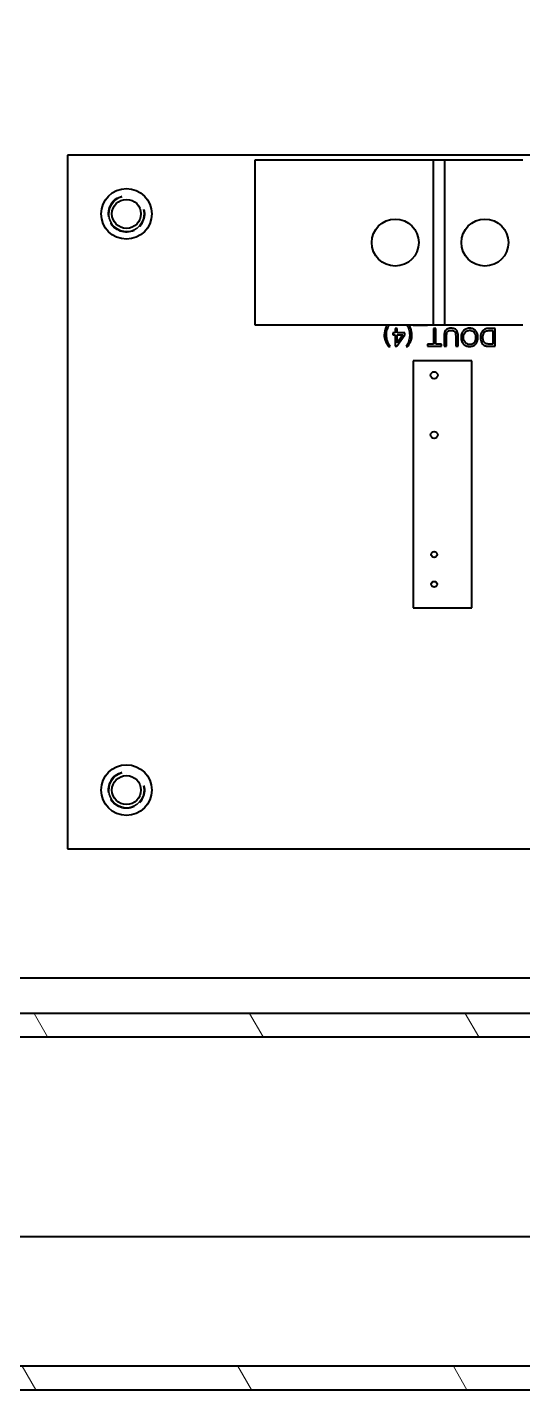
# Model space of a CAD drawing. Header units: millimetres. Extents: x 0 to 5945, y 0 to 4205.
# Drawn here: x 1683.8 to 1725.9, y 257.4 to 373.2 of the extents above; entities that cross this region are included whole.
import ezdxf

# ---------------------------------------------------------------- set-up
doc = ezdxf.new("R2010")
doc.units = ezdxf.units.MM
doc.header["$LTSCALE"] = 5
doc.linetypes.add('DASHED', pattern=[0.2067, 0.1654, -0.0413])
for name, color, linetype, lineweight in [('가려진 것(ISO)', 2, 'DASHED', 18), ('가시적인 것(ISO)', 3, 'Continuous', 40), ('가시적인 좁은 것(ISO)', 3, 'Continuous', 35), ('해치(ISO)', 7, 'Continuous', 18)]:
    doc.layers.add(name, color=color, linetype=linetype, lineweight=lineweight)

msp = doc.modelspace()

# ---------------------------------------------------------------- hatches: boundary and pattern name
at = {"layer": '해치(ISO)'}
h = msp.add_hatch(dxfattribs=at)
h.set_pattern_fill('ANSI31', color=256, scale=127, angle=75.00018, style=0)
h.set_pattern_definition([(120.0002, (0, 0), (-13.74813, -7.93754), [])])
h.paths.add_polyline_path([(1602.237, 257.352), (2132.237, 257.352), (2132.237, 827.352), (1602.237, 827.352), (1602.237, 767.352), (1602.237, 762.575), (1602.237, 762.103), (1602.237, 757.6), (1602.237, 757.128), (1602.237, 717.575), (1602.237, 717.103), (1602.237, 712.6), (1602.237, 712.128), (1602.237, 707.352), (1602.237, 377.352), (1602.237, 372.575), (1602.237, 372.103), (1602.237, 367.6), (1602.237, 367.128), (1602.237, 327.575), (1602.237, 327.103), (1602.237, 322.6), (1602.237, 322.128), (1602.237, 317.352)])
h.paths.add_polyline_path([(1604.237, 259.352), (1604.237, 825.352), (2130.237, 825.352), (2130.237, 259.352)], flags=0)
edge = h.paths.add_edge_path()
edge.add_ellipse((1657.237, 307.352), major_axis=(-4, 0), ratio=1, start_angle=0, end_angle=360)
h.paths.add_polyline_path([(2102.237, 287.352), (2102.237, 797.352), (1632.237, 797.352), (1632.237, 287.352)])
h.paths.add_polyline_path([(1634.237, 289.352), (1634.237, 795.352), (2100.237, 795.352), (2100.237, 289.352)], flags=0)

# ---------------------------------------------------------------- linework, layer by layer
at = {"layer": '가려진 것(ISO)', "ltscale": 2.839803}
for centre in [(1692.237, 357.352), (1692.237, 308.352)]:
    msp.add_arc(centre, 1.582, 103.90743, 13.90743, dxfattribs=at)
at = {"layer": '가시적인 것(ISO)'}
for p, q in [((1687.237, 362.352), (1687.237, 303.352)), ((1857.237, 362.352), (1687.237, 362.352)), ((1718.307, 361.911), (1703.137, 361.911)), ((1703.137, 361.911), (1703.137, 347.912)), ((1718.307, 361.911), (1718.307, 347.912)), ((1719.307, 361.911), (1718.307, 361.911)), ((1719.307, 347.912), (1719.307, 361.911)), ((1725.927, 361.911), (1719.307, 361.911)), ((1703.137, 347.912), (1718.307, 347.912)), ((1716.609, 347.912), (1716.609, 347.885)), ((1716.609, 347.885), (1717.83, 347.885)), ((1717.83, 347.885), (1717.83, 347.912)), ((1718.307, 347.912), (1719.307, 347.912)), ((1719.307, 347.912), (1725.927, 347.912)), ((1715.075, 347.243), (1714.873, 347.243)), ((1714.873, 347.243), (1714.873, 347.073)), ((1714.873, 347.073), (1715.075, 347.073)), ((1715.259, 347.602), (1715.075, 347.602)), ((1715.075, 347.602), (1715.075, 347.243)), ((1715.075, 347.073), (1715.075, 346.102)), ((1715.226, 346.102), (1715.91, 347.073)), ((1715.259, 347.243), (1715.259, 347.602)), ((1715.91, 347.243), (1715.259, 347.243)), ((1715.259, 346.396), (1715.259, 347.073)), ((1715.259, 347.073), (1715.729, 347.073)), ((1715.729, 347.073), (1715.259, 346.396)), ((1715.91, 347.073), (1715.91, 347.243)), ((1718.536, 347.602), (1718.337, 347.602)), ((1718.337, 347.602), (1718.337, 346.279)), ((1718.536, 346.279), (1718.536, 347.602)), ((1719.248, 346.968), (1719.248, 346.102)), ((1719.447, 346.102), (1719.447, 346.967)), ((1720.229, 346.967), (1720.229, 346.102)), ((1720.428, 346.102), (1720.428, 346.968)), ((1723.575, 347.602), (1723.034, 347.602)), ((1723.056, 347.424), (1723.377, 347.424)), ((1723.377, 347.424), (1723.377, 346.279)), ((1723.575, 346.102), (1723.575, 347.602)), ((1714.513, 346.076), (1714.644, 346.076)), ((1715.075, 346.102), (1715.226, 346.102)), ((1716.011, 346.076), (1716.143, 346.076)), ((1718.337, 346.279), (1717.841, 346.279)), ((1717.841, 346.279), (1717.841, 346.102)), ((1717.841, 346.102), (1719.03, 346.102)), ((1719.03, 346.279), (1718.536, 346.279)), ((1719.03, 346.102), (1719.03, 346.279)), ((1719.248, 346.102), (1719.447, 346.102)), ((1720.229, 346.102), (1720.428, 346.102)), ((1723.059, 346.102), (1723.575, 346.102)), ((1723.377, 346.279), (1723.061, 346.279)), ((1721.594, 344.844), (1716.598, 344.844)), ((1716.598, 344.844), (1716.598, 323.853)), ((1721.594, 323.853), (1721.594, 344.844)), ((1716.598, 323.853), (1721.594, 323.853)), ((1687.237, 303.352), (1857.237, 303.352)), ((2093.237, 292.352), (1641.237, 292.352)), ((2100.237, 289.352), (1634.237, 289.352)), ((1632.237, 287.352), (2102.237, 287.352)), ((2079.237, 270.352), (1655.237, 270.352)), ((2130.237, 259.352), (1604.237, 259.352)), ((1602.237, 257.352), (2132.237, 257.352))]:
    msp.add_line(p, q, dxfattribs=at)
for centre, radius in [((1692.237, 357.352), 2.15), ((1692.237, 357.352), 1.23), ((1715.087, 354.912), 2), ((1722.707, 354.912), 2), ((1718.397, 343.632), 0.3), ((1718.397, 338.552), 0.3), ((1718.397, 328.392), 0.25), ((1718.397, 325.852), 0.25), ((1692.237, 308.352), 2.15), ((1692.237, 308.352), 1.23)]:
    msp.add_circle(centre, radius, dxfattribs=at)
for points, knots in [([(1714.419, 347.912), (1714.354, 347.811), (1714.3, 347.704), (1714.22, 347.509), (1714.149, 347.321), (1714.149, 347.058)], [-0.18320138, -0.18320138, -0.18320138, -0.18320138, -0.07877987, -0.07877987, 0, 0, 0, 0]), ([(1714.339, 347.06), (1714.339, 347.227), (1714.365, 347.391), (1714.454, 347.676), (1714.506, 347.797), (1714.568, 347.912)], [-0.104711415, -0.104711415, -0.104711415, -0.104711415, -0.054433223, -0.054433223, -0.015162015, -0.015162015, -0.015162015, -0.015162015]), ([(1716.087, 347.912), (1716.149, 347.797), (1716.202, 347.676), (1716.29, 347.391), (1716.317, 347.227), (1716.317, 347.06)], [-0.089563057, -0.089563057, -0.089563057, -0.089563057, -0.05028586, -0.05028586, 0, 0, 0, 0]), ([(1716.506, 347.058), (1716.506, 347.244), (1716.471, 347.422), (1716.377, 347.651), (1716.325, 347.773), (1716.236, 347.912)], [-0.23398503, -0.23398503, -0.23398503, -0.23398503, -0.07176238, -0.07176238, -0.01691997, -0.01691997, -0.01691997, -0.01691997]), ([(1719.835, 347.627), (1719.771, 347.627), (1719.706, 347.621), (1719.59, 347.595), (1719.539, 347.576), (1719.47, 347.535), (1719.412, 347.499), (1719.322, 347.387), (1719.299, 347.335), (1719.257, 347.189), (1719.248, 347.078), (1719.248, 346.968)], [-0.18273953, -0.18273953, -0.18273953, -0.18273953, -0.1243095, -0.1243095, -0.07427815, -0.07427815, -0.05146261, -0.05146261, -0.03295608, -0.03295608, 0, 0, 0, 0]), ([(1720.428, 346.968), (1720.428, 347.042), (1720.424, 347.12), (1720.403, 347.248), (1720.388, 347.307), (1720.341, 347.41), (1720.31, 347.453), (1720.24, 347.517), (1720.192, 347.555), (1720.027, 347.616), (1719.928, 347.627), (1719.835, 347.627)], [-0.16664281, -0.16664281, -0.16664281, -0.16664281, -0.12031697, -0.12031697, -0.08492024, -0.08492024, -0.05275257, -0.05275257, -0.02815804, -0.02815804, 0, 0, 0, 0]), ([(1721.403, 347.627), (1721.35, 347.627), (1721.297, 347.621), (1721.193, 347.6), (1721.144, 347.583), (1720.993, 347.516), (1720.93, 347.461), (1720.827, 347.357), (1720.782, 347.276), (1720.706, 347.092), (1720.686, 346.974), (1720.686, 346.854)], [-0.080528144, -0.080528144, -0.080528144, -0.080528144, -0.075447995, -0.075447995, -0.070426102, -0.070426102, -0.059696953, -0.059696953, -0.036044141, -0.036044141, 0, 0, 0, 0]), ([(1722.121, 346.871), (1722.121, 346.931), (1722.115, 346.991), (1722.09, 347.109), (1722.072, 347.166), (1722.02, 347.282), (1721.977, 347.358), (1721.842, 347.491), (1721.768, 347.539), (1721.598, 347.61), (1721.502, 347.627), (1721.403, 347.627)], [-0.14192818, -0.14192818, -0.14192818, -0.14192818, -0.11405002, -0.11405002, -0.08635519, -0.08635519, -0.05547227, -0.05547227, -0.02951929, -0.02951929, 0, 0, 0, 0]), ([(1714.149, 347.058), (1714.149, 346.978), (1714.155, 346.899), (1714.182, 346.742), (1714.202, 346.666), (1714.228, 346.592)], [-0.047648474, -0.047648474, -0.047648474, -0.047648474, -0.023651553, -0.023651553, 0, 0, 0, 0]), ([(1714.228, 346.592), (1714.26, 346.503), (1714.3, 346.417), (1714.395, 346.244), (1714.451, 346.158), (1714.513, 346.076)], [-0.05910636, -0.05910636, -0.05910636, -0.05910636, -0.030703919, -0.030703919, 0, 0, 0, 0]), ([(1714.382, 346.678), (1714.368, 346.741), (1714.357, 346.804), (1714.342, 346.932), (1714.339, 346.996), (1714.339, 347.06)], [-0.038553571, -0.038553571, -0.038553571, -0.038553571, -0.019211739, -0.019211739, 0, 0, 0, 0]), ([(1714.479, 346.383), (1714.459, 346.43), (1714.44, 346.478), (1714.408, 346.577), (1714.394, 346.627), (1714.382, 346.678)], [-0.031121183, -0.031121183, -0.031121183, -0.031121183, -0.015625736, -0.015625736, 0, 0, 0, 0]), ([(1716.143, 346.076), (1716.204, 346.158), (1716.261, 346.244), (1716.356, 346.417), (1716.396, 346.503), (1716.428, 346.592)], [-0.059111667, -0.059111667, -0.059111667, -0.059111667, -0.028404991, -0.028404991, 0, 0, 0, 0]), ([(1716.273, 346.675), (1716.261, 346.625), (1716.247, 346.574), (1716.214, 346.476), (1716.196, 346.428), (1716.175, 346.38)], [-0.031153651, -0.031153651, -0.031153651, -0.031153651, -0.015451435, -0.015451435, 0, 0, 0, 0]), ([(1716.317, 347.06), (1716.317, 346.995), (1716.313, 346.931), (1716.299, 346.803), (1716.288, 346.739), (1716.273, 346.675)], [-0.038780084, -0.038780084, -0.038780084, -0.038780084, -0.019454383, -0.019454383, 0, 0, 0, 0]), ([(1716.428, 346.592), (1716.454, 346.666), (1716.474, 346.742), (1716.5, 346.899), (1716.506, 346.978), (1716.506, 347.058)], [-0.047648366, -0.047648366, -0.047648366, -0.047648366, -0.023996867, -0.023996867, 0, 0, 0, 0]), ([(1719.447, 346.967), (1719.447, 347.029), (1719.45, 347.096), (1719.469, 347.202), (1719.481, 347.249), (1719.518, 347.323), (1719.536, 347.346), (1719.588, 347.391), (1719.622, 347.408), (1719.719, 347.441), (1719.788, 347.447), (1719.852, 347.447)], [-0.065805442, -0.065805442, -0.065805442, -0.065805442, -0.050622566, -0.050622566, -0.039512251, -0.039512251, -0.0306635, -0.0306635, -0.019156754, -0.019156754, 0, 0, 0, 0]), ([(1719.852, 347.447), (1719.893, 347.447), (1719.934, 347.443), (1720.019, 347.423), (1720.052, 347.407), (1720.106, 347.375), (1720.132, 347.352), (1720.183, 347.286), (1720.197, 347.247), (1720.224, 347.148), (1720.229, 347.054), (1720.229, 346.967)], [-0.055272304, -0.055272304, -0.055272304, -0.055272304, -0.050069664, -0.050069664, -0.044186315, -0.044186315, -0.036500059, -0.036500059, -0.026225021, -0.026225021, 0, 0, 0, 0]), ([(1720.686, 346.854), (1720.686, 346.789), (1720.692, 346.724), (1720.716, 346.6), (1720.734, 346.542), (1720.802, 346.383), (1720.856, 346.318), (1720.978, 346.195), (1721.065, 346.152), (1721.208, 346.092), (1721.304, 346.075), (1721.403, 346.075)], [-0.064805132, -0.064805132, -0.064805132, -0.064805132, -0.059813218, -0.059813218, -0.055125454, -0.055125454, -0.046553542, -0.046553542, -0.029657398, -0.029657398, 0, 0, 0, 0]), ([(1720.891, 346.852), (1720.891, 346.955), (1720.905, 347.061), (1720.974, 347.226), (1721.013, 347.278), (1721.099, 347.362), (1721.149, 347.396), (1721.268, 347.445), (1721.336, 347.456), (1721.404, 347.456)], [-0.08165834, -0.08165834, -0.08165834, -0.08165834, -0.056858224, -0.056858224, -0.038828354, -0.038828354, -0.020596198, -0.020596198, 0, 0, 0, 0]), ([(1721.402, 346.246), (1721.365, 346.246), (1721.329, 346.249), (1721.258, 346.264), (1721.224, 346.275), (1721.149, 346.309), (1721.096, 346.34), (1721.013, 346.426), (1720.973, 346.479), (1720.905, 346.652), (1720.891, 346.752), (1720.891, 346.852)], [-0.15161363, -0.15161363, -0.15161363, -0.15161363, -0.12207907, -0.12207907, -0.09353157, -0.09353157, -0.05586867, -0.05586867, -0.02982063, -0.02982063, 0, 0, 0, 0]), ([(1721.917, 346.873), (1721.917, 346.806), (1721.912, 346.737), (1721.89, 346.616), (1721.874, 346.561), (1721.829, 346.466), (1721.802, 346.426), (1721.72, 346.347), (1721.664, 346.309), (1721.54, 346.258), (1721.472, 346.246), (1721.402, 346.246)], [-0.092052934, -0.092052934, -0.092052934, -0.092052934, -0.071879861, -0.071879861, -0.055129058, -0.055129058, -0.040392514, -0.040392514, -0.020979978, -0.020979978, 0, 0, 0, 0]), ([(1721.403, 346.075), (1721.456, 346.075), (1721.508, 346.08), (1721.608, 346.099), (1721.655, 346.113), (1721.782, 346.167), (1721.853, 346.217), (1721.956, 346.322), (1722.015, 346.393), (1722.105, 346.621), (1722.121, 346.747), (1722.121, 346.871)], [-0.19143466, -0.19143466, -0.19143466, -0.19143466, -0.15889809, -0.15889809, -0.12834058, -0.12834058, -0.07348679, -0.07348679, -0.03714084, -0.03714084, 0, 0, 0, 0]), ([(1721.404, 347.456), (1721.44, 347.456), (1721.475, 347.453), (1721.543, 347.44), (1721.575, 347.431), (1721.665, 347.392), (1721.717, 347.355), (1721.795, 347.276), (1721.838, 347.223), (1721.904, 347.056), (1721.917, 346.964), (1721.917, 346.873)], [-0.13049479, -0.13049479, -0.13049479, -0.13049479, -0.1101568, -0.1101568, -0.09082187, -0.09082187, -0.05382285, -0.05382285, -0.02726036, -0.02726036, 0, 0, 0, 0]), ([(1723.034, 347.602), (1722.937, 347.602), (1722.811, 347.592), (1722.637, 347.52), (1722.587, 347.486), (1722.493, 347.392), (1722.446, 347.331), (1722.344, 347.08), (1722.335, 346.936), (1722.335, 346.844)], [-0.10130445, -0.10130445, -0.10130445, -0.10130445, -0.06604013, -0.06604013, -0.04670738, -0.04670738, -0.02773038, -0.02773038, 0, 0, 0, 0]), ([(1722.335, 346.844), (1722.335, 346.764), (1722.342, 346.685), (1722.374, 346.533), (1722.398, 346.467), (1722.465, 346.34), (1722.512, 346.28), (1722.572, 346.231)], [-0.064276547, -0.064276547, -0.064276547, -0.064276547, -0.043273469, -0.043273469, -0.023185872, -0.023185872, 0, 0, 0, 0]), ([(1722.54, 346.84), (1722.54, 346.907), (1722.544, 346.975), (1722.57, 347.114), (1722.59, 347.163), (1722.627, 347.242), (1722.654, 347.284), (1722.689, 347.319)], [-0.036465347, -0.036465347, -0.036465347, -0.036465347, -0.026284056, -0.026284056, -0.014880148, -0.014880148, 0, 0, 0, 0]), ([(1722.805, 346.31), (1722.779, 346.319), (1722.755, 346.332), (1722.709, 346.365), (1722.688, 346.385), (1722.64, 346.44), (1722.606, 346.485), (1722.55, 346.641), (1722.54, 346.74), (1722.54, 346.84)], [-0.088637043, -0.088637043, -0.088637043, -0.088637043, -0.072597061, -0.072597061, -0.055638734, -0.055638734, -0.029946416, -0.029946416, 0, 0, 0, 0]), ([(1722.689, 347.319), (1722.707, 347.337), (1722.726, 347.351), (1722.776, 347.38), (1722.805, 347.391), (1722.886, 347.417), (1722.968, 347.424), (1723.056, 347.424)], [-0.039721336, -0.039721336, -0.039721336, -0.039721336, -0.034047668, -0.034047668, -0.026376668, -0.026376668, 0, 0, 0, 0]), ([(1714.644, 346.076), (1714.61, 346.135), (1714.573, 346.201), (1714.521, 346.296), (1714.496, 346.345), (1714.479, 346.383)], [-0.03315715, -0.03315715, -0.03315715, -0.03315715, -0.012487925, -0.012487925, 0, 0, 0, 0]), ([(1716.175, 346.38), (1716.158, 346.342), (1716.133, 346.295), (1716.082, 346.2), (1716.045, 346.134), (1716.011, 346.076)], [-0.03227518, -0.03227518, -0.03227518, -0.03227518, -0.020067032, -0.020067032, 0, 0, 0, 0]), ([(1722.572, 346.231), (1722.602, 346.204), (1722.636, 346.183), (1722.71, 346.146), (1722.75, 346.133), (1722.791, 346.123)], [-0.024777607, -0.024777607, -0.024777607, -0.024777607, -0.012711814, -0.012711814, 0, 0, 0, 0]), ([(1722.791, 346.123), (1722.827, 346.115), (1722.868, 346.11), (1722.955, 346.103), (1723.008, 346.102), (1723.059, 346.102)], [-0.026105791, -0.026105791, -0.026105791, -0.026105791, -0.015103395, -0.015103395, 0, 0, 0, 0]), ([(1723.061, 346.279), (1723.012, 346.279), (1722.958, 346.281), (1722.872, 346.291), (1722.835, 346.298), (1722.805, 346.31)], [-0.022715044, -0.022715044, -0.022715044, -0.022715044, -0.009722712, -0.009722712, 0, 0, 0, 0])]:
    msp.add_open_spline(points, degree=3, knots=knots, dxfattribs=at)
at = {"layer": '가시적인 좁은 것(ISO)'}
for centre in [(1692.237, 357.352), (1692.237, 308.352)]:
    msp.add_arc(centre, 1.5, 103.90743, 13.90743, dxfattribs=at)

doc.saveas('drawing.dxf')
